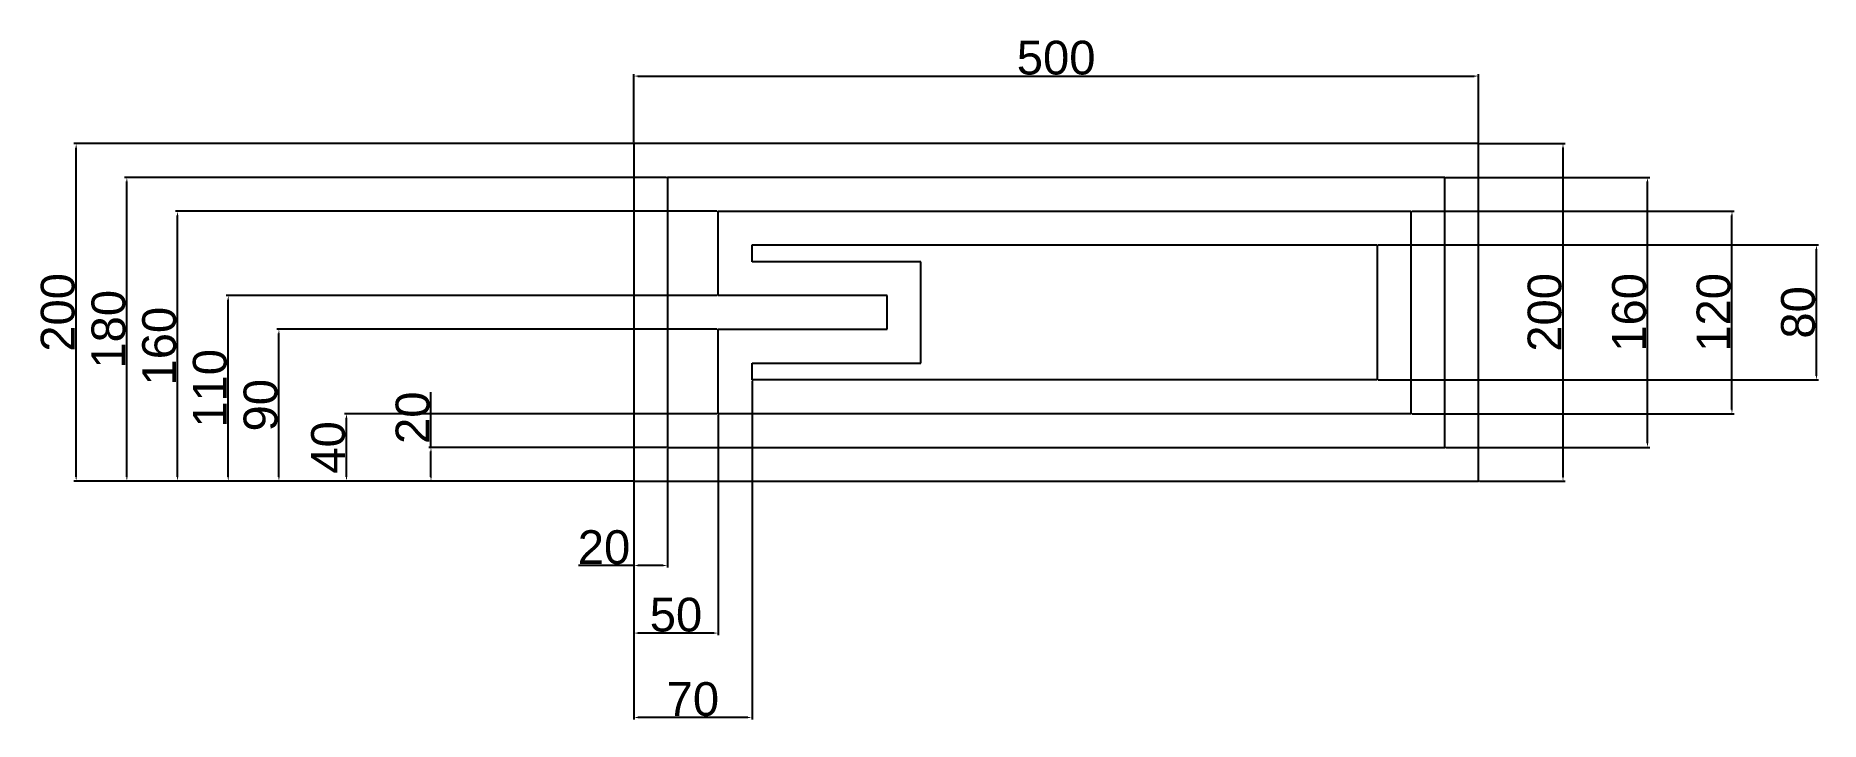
# Model space of a CAD drawing. Header units: millimetres. Extents: x -354 to 702, y -142 to 264.
import ezdxf

# ---------------------------------------------------------------- set-up
doc = ezdxf.new("R2010")
doc.units = ezdxf.units.MM
doc.styles.get("Standard").update_dxf_attribs({"font": 'arial.ttf'})
doc.dimstyles.new('ISO-25', dxfattribs={"dimtxt": 20, "dimasz": 2.5, "dimexe": 1.25, "dimexo": 0.625, "dimtad": 1, "dimtxsty": 'Standard', "dimcen": 2.5, "dimadec": 0, "dimazin": 0, "dimtfac": 1, "dimtmove": 0, "dimatfit": 3, "dimfxl": 1, "dimarcsym": 0})

# ---------------------------------------------------------------- blocks, each defined once
blk = doc.blocks.new('*D2')
at = {"color": 0, "lineweight": -2, "transparency": 16777216}
for p, q in [((0, 200.6), (0, 241.2)), ((2.5, 240), (497.5, 240)), ((500, 200.6), (500, 241.2))]:
    blk.add_line(p, q, dxfattribs=at)
at = {"color": 0, "transparency": 16777216}
for points in [[(2.5, 240.4), (2.5, 239.6), (0, 240)], [(497.5, 240.4), (497.5, 239.6), (500, 240)]]:
    blk.add_solid(points, dxfattribs=at)
at = {"layer": 'Defpoints', "color": 0, "transparency": 16777216}
for p in [(500, 240), (0, 200), (500, 200)]:
    blk.add_point(p, dxfattribs=at)
at = {"color": 0, "transparency": 16777216, "insert": (250, 250.8), "char_height": 20, "attachment_point": 5}
blk.add_mtext('500', dxfattribs=at)
blk = doc.blocks.new('*D3')
at = {"color": 0, "lineweight": -2, "transparency": 16777216}
for p, q in [((500.6, 200), (551.3, 200)), ((550, 2.5), (550, 197.5)), ((500.6, 0), (551.3, 0))]:
    blk.add_line(p, q, dxfattribs=at)
at = {"color": 0, "transparency": 16777216}
for points in [[(549.6, 197.5), (550.4, 197.5), (550, 200)], [(549.6, 2.5), (550.4, 2.5), (550, 0)]]:
    blk.add_solid(points, dxfattribs=at)
at = {"layer": 'Defpoints', "color": 0, "transparency": 16777216}
for p in [(500, 200), (550, 200), (500, 0)]:
    blk.add_point(p, dxfattribs=at)
at = {"color": 0, "transparency": 16777216, "insert": (539.2, 100), "char_height": 20, "attachment_point": 5, "rotation": 90}
blk.add_mtext('200', dxfattribs=at)
blk = doc.blocks.new('*D4')
at = {"color": 0, "lineweight": -2, "transparency": 16777216}
for p, q in [((480.6, 180), (601.3, 180)), ((600, 22.5), (600, 177.5)), ((480.6, 20), (601.3, 20))]:
    blk.add_line(p, q, dxfattribs=at)
at = {"color": 0, "transparency": 16777216}
for points in [[(599.6, 177.5), (600.4, 177.5), (600, 180)], [(599.6, 22.5), (600.4, 22.5), (600, 20)]]:
    blk.add_solid(points, dxfattribs=at)
at = {"layer": 'Defpoints', "color": 0, "transparency": 16777216}
for p in [(480, 180), (600, 180), (480, 20)]:
    blk.add_point(p, dxfattribs=at)
at = {"color": 0, "transparency": 16777216, "insert": (589.2, 100), "char_height": 20, "attachment_point": 5, "rotation": 90}
blk.add_mtext('160', dxfattribs=at)
blk = doc.blocks.new('*D5')
at = {"color": 0, "lineweight": -2, "transparency": 16777216}
for p, q in [((460.6, 160), (651.3, 160)), ((650, 42.5), (650, 157.5)), ((460.6, 40), (651.3, 40))]:
    blk.add_line(p, q, dxfattribs=at)
at = {"color": 0, "transparency": 16777216}
for points in [[(649.6, 157.5), (650.4, 157.5), (650, 160)], [(649.6, 42.5), (650.4, 42.5), (650, 40)]]:
    blk.add_solid(points, dxfattribs=at)
at = {"layer": 'Defpoints', "color": 0, "transparency": 16777216}
for p in [(460, 160), (650, 160), (460, 40)]:
    blk.add_point(p, dxfattribs=at)
at = {"color": 0, "transparency": 16777216, "insert": (639.2, 100), "char_height": 20, "attachment_point": 5, "rotation": 90}
blk.add_mtext('120', dxfattribs=at)
blk = doc.blocks.new('*D6')
at = {"color": 0, "lineweight": -2, "transparency": 16777216}
for p, q in [((440.6, 140), (701.3, 140)), ((700, 62.5), (700, 137.5)), ((440.6, 60), (701.3, 60))]:
    blk.add_line(p, q, dxfattribs=at)
at = {"color": 0, "transparency": 16777216}
for points in [[(699.6, 137.5), (700.4, 137.5), (700, 140)], [(699.6, 62.5), (700.4, 62.5), (700, 60)]]:
    blk.add_solid(points, dxfattribs=at)
at = {"layer": 'Defpoints', "color": 0, "transparency": 16777216}
for p in [(440, 140), (700, 140), (440, 60)]:
    blk.add_point(p, dxfattribs=at)
at = {"color": 0, "transparency": 16777216, "insert": (689.2, 100), "char_height": 20, "attachment_point": 5, "rotation": 90}
blk.add_mtext('80', dxfattribs=at)
blk = doc.blocks.new('*D7')
at = {"color": 0, "lineweight": -2, "transparency": 16777216}
for p, q in [((0, 19.4), (0, -51.2)), ((20, 19.4), (20, -51.2)), ((0, -50), (-32.7, -50)), ((17.5, -50), (2.5, -50))]:
    blk.add_line(p, q, dxfattribs=at)
at = {"color": 0, "transparency": 16777216}
for points in [[(2.5, -49.6), (2.5, -50.4), (0, -50)], [(17.5, -49.6), (17.5, -50.4), (20, -50)]]:
    blk.add_solid(points, dxfattribs=at)
at = {"layer": 'Defpoints', "color": 0, "transparency": 16777216}
for p in [(0, 20), (20, 20), (0, -50)]:
    blk.add_point(p, dxfattribs=at)
at = {"color": 0, "transparency": 16777216, "insert": (-17.6, -39.2), "char_height": 20, "attachment_point": 5}
blk.add_mtext('20', dxfattribs=at)
blk = doc.blocks.new('*D8')
at = {"color": 0, "lineweight": -2, "transparency": 16777216}
for p, q in [((0, 39.4), (0, -91.2)), ((50, 39.4), (50, -91.2)), ((47.5, -90), (2.5, -90))]:
    blk.add_line(p, q, dxfattribs=at)
at = {"color": 0, "transparency": 16777216}
for points in [[(2.5, -89.6), (2.5, -90.4), (0, -90)], [(47.5, -89.6), (47.5, -90.4), (50, -90)]]:
    blk.add_solid(points, dxfattribs=at)
at = {"layer": 'Defpoints', "color": 0, "transparency": 16777216}
for p in [(0, 40), (50, 40), (0, -90)]:
    blk.add_point(p, dxfattribs=at)
at = {"color": 0, "transparency": 16777216, "insert": (25, -79.2), "char_height": 20, "attachment_point": 5}
blk.add_mtext('50', dxfattribs=at)
blk = doc.blocks.new('*D9')
at = {"color": 0, "lineweight": -2, "transparency": 16777216}
for p, q in [((0, 59.4), (0, -141.2)), ((70, 59.4), (70, -141.2)), ((67.5, -140), (2.5, -140))]:
    blk.add_line(p, q, dxfattribs=at)
at = {"color": 0, "transparency": 16777216}
for points in [[(2.5, -139.6), (2.5, -140.4), (0, -140)], [(67.5, -139.6), (67.5, -140.4), (70, -140)]]:
    blk.add_solid(points, dxfattribs=at)
at = {"layer": 'Defpoints', "color": 0, "transparency": 16777216}
for p in [(0, 60), (70, 60), (0, -140)]:
    blk.add_point(p, dxfattribs=at)
at = {"color": 0, "transparency": 16777216, "insert": (35, -129.2), "char_height": 20, "attachment_point": 5}
blk.add_mtext('70', dxfattribs=at)
blk = doc.blocks.new('*D10')
at = {"color": 0, "lineweight": -2, "transparency": 16777216}
for p, q in [((-120, 20), (-120, 52.7)), ((19.4, 20), (-121.3, 20)), ((-120, 2.5), (-120, 17.5)), ((-0.6, 0), (-121.3, 0))]:
    blk.add_line(p, q, dxfattribs=at)
at = {"color": 0, "transparency": 16777216}
for points in [[(-120.4, 17.5), (-119.6, 17.5), (-120, 20)], [(-120.4, 2.5), (-119.6, 2.5), (-120, 0)]]:
    blk.add_solid(points, dxfattribs=at)
at = {"layer": 'Defpoints', "color": 0, "transparency": 16777216}
for p in [(-120, 20), (20, 20), (0, 0)]:
    blk.add_point(p, dxfattribs=at)
at = {"color": 0, "transparency": 16777216, "insert": (-130.8, 37.6), "char_height": 20, "attachment_point": 5, "rotation": 90}
blk.add_mtext('20', dxfattribs=at)
blk = doc.blocks.new('*D11')
at = {"color": 0, "lineweight": -2, "transparency": 16777216}
for p, q in [((49.4, 40), (-171.2, 40)), ((-170, 2.5), (-170, 37.5)), ((-0.6, 0), (-171.2, 0))]:
    blk.add_line(p, q, dxfattribs=at)
at = {"color": 0, "transparency": 16777216}
for points in [[(-170.4, 37.5), (-169.6, 37.5), (-170, 40)], [(-170.4, 2.5), (-169.6, 2.5), (-170, 0)]]:
    blk.add_solid(points, dxfattribs=at)
at = {"layer": 'Defpoints', "color": 0, "transparency": 16777216}
for p in [(-170, 40), (50, 40), (0, 0)]:
    blk.add_point(p, dxfattribs=at)
at = {"color": 0, "transparency": 16777216, "insert": (-180.8, 20), "char_height": 20, "attachment_point": 5, "rotation": 90}
blk.add_mtext('40', dxfattribs=at)
blk = doc.blocks.new('*D12')
at = {"color": 0, "lineweight": -2, "transparency": 16777216}
for p, q in [((49.4, 90), (-211.3, 90)), ((-210, 2.5), (-210, 87.5)), ((-0.6, 0), (-211.3, 0))]:
    blk.add_line(p, q, dxfattribs=at)
at = {"color": 0, "transparency": 16777216}
for points in [[(-210.4, 87.5), (-209.6, 87.5), (-210, 90)], [(-210.4, 2.5), (-209.6, 2.5), (-210, 0)]]:
    blk.add_solid(points, dxfattribs=at)
at = {"layer": 'Defpoints', "color": 0, "transparency": 16777216}
for p in [(-210, 90), (50, 90), (0, 0)]:
    blk.add_point(p, dxfattribs=at)
at = {"color": 0, "transparency": 16777216, "insert": (-220.8, 45), "char_height": 20, "attachment_point": 5, "rotation": 90}
blk.add_mtext('90', dxfattribs=at)
blk = doc.blocks.new('*D13')
at = {"color": 0, "lineweight": -2, "transparency": 16777216}
for p, q in [((49.4, 110), (-241.3, 110)), ((-240, 2.5), (-240, 107.5)), ((-0.6, 0), (-241.3, 0))]:
    blk.add_line(p, q, dxfattribs=at)
at = {"color": 0, "transparency": 16777216}
for points in [[(-240.4, 107.5), (-239.6, 107.5), (-240, 110)], [(-240.4, 2.5), (-239.6, 2.5), (-240, 0)]]:
    blk.add_solid(points, dxfattribs=at)
at = {"layer": 'Defpoints', "color": 0, "transparency": 16777216}
for p in [(-240, 110), (50, 110), (0, 0)]:
    blk.add_point(p, dxfattribs=at)
at = {"color": 0, "transparency": 16777216, "insert": (-250.8, 55), "char_height": 20, "attachment_point": 5, "rotation": 90}
blk.add_mtext('110', dxfattribs=at)
blk = doc.blocks.new('*D14')
at = {"color": 0, "lineweight": -2, "transparency": 16777216}
for p, q in [((49.4, 160), (-271.3, 160)), ((-270, 2.5), (-270, 157.5)), ((-0.6, 0), (-271.3, 0))]:
    blk.add_line(p, q, dxfattribs=at)
at = {"color": 0, "transparency": 16777216}
for points in [[(-270.4, 157.5), (-269.6, 157.5), (-270, 160)], [(-270.4, 2.5), (-269.6, 2.5), (-270, 0)]]:
    blk.add_solid(points, dxfattribs=at)
at = {"layer": 'Defpoints', "color": 0, "transparency": 16777216}
for p in [(-270, 160), (50, 160), (0, 0)]:
    blk.add_point(p, dxfattribs=at)
at = {"color": 0, "transparency": 16777216, "insert": (-280.8, 80), "char_height": 20, "attachment_point": 5, "rotation": 90}
blk.add_mtext('160', dxfattribs=at)
blk = doc.blocks.new('*D15')
at = {"color": 0, "lineweight": -2, "transparency": 16777216}
for p, q in [((19.4, 180), (-301.3, 180)), ((-300, 2.5), (-300, 177.5)), ((-0.6, 0), (-301.3, 0))]:
    blk.add_line(p, q, dxfattribs=at)
at = {"color": 0, "transparency": 16777216}
for points in [[(-300.4, 177.5), (-299.6, 177.5), (-300, 180)], [(-300.4, 2.5), (-299.6, 2.5), (-300, 0)]]:
    blk.add_solid(points, dxfattribs=at)
at = {"layer": 'Defpoints', "color": 0, "transparency": 16777216}
for p in [(-300, 180), (20, 180), (0, 0)]:
    blk.add_point(p, dxfattribs=at)
at = {"color": 0, "transparency": 16777216, "insert": (-310.8, 90), "char_height": 20, "attachment_point": 5, "rotation": 90}
blk.add_mtext('180', dxfattribs=at)
blk = doc.blocks.new('*D16')
at = {"color": 0, "lineweight": -2, "transparency": 16777216}
for p, q in [((-0.6, 200), (-331.3, 200)), ((-330, 2.5), (-330, 197.5)), ((-0.6, 0), (-331.3, 0))]:
    blk.add_line(p, q, dxfattribs=at)
at = {"color": 0, "transparency": 16777216}
for points in [[(-330.4, 197.5), (-329.6, 197.5), (-330, 200)], [(-330.4, 2.5), (-329.6, 2.5), (-330, 0)]]:
    blk.add_solid(points, dxfattribs=at)
at = {"layer": 'Defpoints', "color": 0, "transparency": 16777216}
for p in [(-330, 200), (0, 200), (0, 0)]:
    blk.add_point(p, dxfattribs=at)
at = {"color": 0, "transparency": 16777216, "insert": (-340.8, 100), "char_height": 20, "attachment_point": 5, "rotation": 90}
blk.add_mtext('200', dxfattribs=at)

msp = doc.modelspace()

# ---------------------------------------------------------------- linework, layer by layer
for p, q in [((50, 110), (50, 160)), ((50, 160), (460, 160)), ((460, 160), (460, 40)), ((70, 130), (70, 140)), ((70, 140), (440, 140)), ((440, 140), (440, 60)), ((170, 130), (70, 130)), ((170, 70), (170, 130)), ((150, 110), (50, 110)), ((150, 90), (150, 110)), ((50, 40), (50, 90)), ((50, 90), (150, 90)), ((70, 60), (70, 70)), ((70, 70), (170, 70)), ((440, 60), (70, 60)), ((460, 40), (50, 40))]:
    msp.add_line(p, q)
for points in [[(0, 0), (500, 0), (500, 200), (0, 200)], [(20, 20), (480, 20), (480, 180), (20, 180)]]:
    msp.add_lwpolyline(points, close=True)

# ---------------------------------------------------------------- dimensions: what is measured, and where the dimension line sits
for base, p1, p2, picture, middle in [((500, 240), (0, 200), (500, 200), '*D2', (250, 250.836)), ((0, -140), (70, 60), (0, 60), '*D9', (35, -129.164)), ((0, -90), (50, 40), (0, 40), '*D8', (25, -79.164)), ((0, -50), (20, 20), (0, 20), '*D7', (-17.586, -39.164))]:
    dim = msp.add_linear_dim(base=base, p1=p1, p2=p2, dimstyle='ISO-25')
    dim.commit()
    dim.dimension.update_dxf_attribs({"geometry": picture, "text_midpoint": middle})
for base, p1, p2, picture, middle in [((-330, 200), (0, 0), (0, 200), '*D16', (-340.836, 100)), ((550, 200), (500, 0), (500, 200), '*D3', (539.164, 100)), ((-300, 180), (0, 0), (20, 180), '*D15', (-310.836, 90)), ((600, 180), (480, 20), (480, 180), '*D4', (589.164, 100)), ((-270, 160), (0, 0), (50, 160), '*D14', (-280.836, 80)), ((650, 160), (460, 40), (460, 160), '*D5', (639.164, 100)), ((700, 140), (440, 60), (440, 140), '*D6', (689.164, 100)), ((-240, 110), (0, 0), (50, 110), '*D13', (-250.836, 55)), ((-210, 90), (0, 0), (50, 90), '*D12', (-220.836, 45)), ((-120, 20), (0, 0), (20, 20), '*D10', (-130.836, 37.586)), ((-170, 40), (0, 0), (50, 40), '*D11', (-180.836, 20))]:
    dim = msp.add_linear_dim(base=base, p1=p1, p2=p2, angle=90, dimstyle='ISO-25')
    dim.commit()
    dim.dimension.update_dxf_attribs({"geometry": picture, "text_midpoint": middle})

doc.saveas('drawing.dxf')
